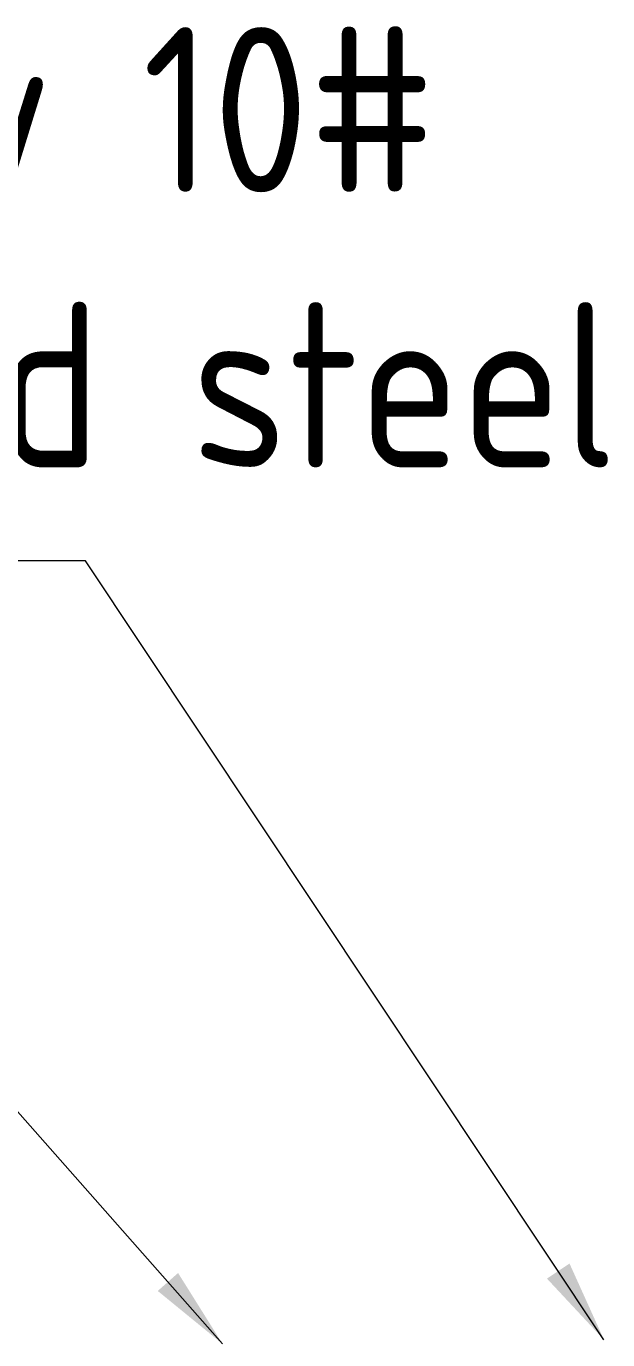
# Model space of a CAD drawing. Header units: millimetres. Extents: x 0 to 87554, y -20854 to 20404.
# Drawn here: x 78423 to 79128, y -5824 to -4232 of the extents above; entities that cross this region are included whole.
import ezdxf

# ---------------------------------------------------------------- set-up
doc = ezdxf.new("R2010")
doc.units = ezdxf.units.MM
doc.layers.get('0').update_dxf_attribs({"lineweight": 15})
doc.styles.add('GB', font='gbenor.shx', dxfattribs={"bigfont": 'gbcbig.shx'})
doc.styles.get("Standard").update_dxf_attribs({"font": 'isocp.shx', "width": 0.707, "bigfont": 'hztxt.shx'})
doc.dimstyles.new('ZGS', dxfattribs={"dimtxt": 25, "dimasz": 10, "dimexe": 5, "dimexo": 3, "dimgap": 5, "dimtad": 1, "dimtoh": 1, "dimdec": 0, "dimtxsty": 'Standard', "dimcen": 10, "dimclrd": 95, "dimclre": 95, "dimclrt": 95, "dimadec": 0, "dimazin": 0, "dimtfac": 1, "dimtdec": 0, "dimtmove": 0, "dimatfit": 3, "dimfxl": 1, "dimlwd": 13, "dimlwe": 13, "dimarcsym": 0})

msp = doc.modelspace()

# ---------------------------------------------------------------- texts
at = {"color": 34, "lineweight": 15, "insert": (77507.753, -4827.102), "char_height": 200, "width": 2067.61854, "attachment_point": 7, "style": 'GB'}
msp.add_mtext('Pre-bury 10# V-shaped steel', dxfattribs=at)

# ---------------------------------------------------------------- leaders
at = {"color": 4, "lineweight": 13}
for points in [[(79123.819, -5823.912), (78495.329, -4880.226), (77457.976, -4880.226)], [(78661.339, -5828.912), (78397.855, -5530.219), (77896.157, -5530.219)]]:
    msp.add_leader(points, dimstyle='ZGS', override={"dimasz": 100, "dimgap": 5, "dimtad": 0, "dimfxl": 30}, dxfattribs=at)

doc.saveas('drawing.dxf')
